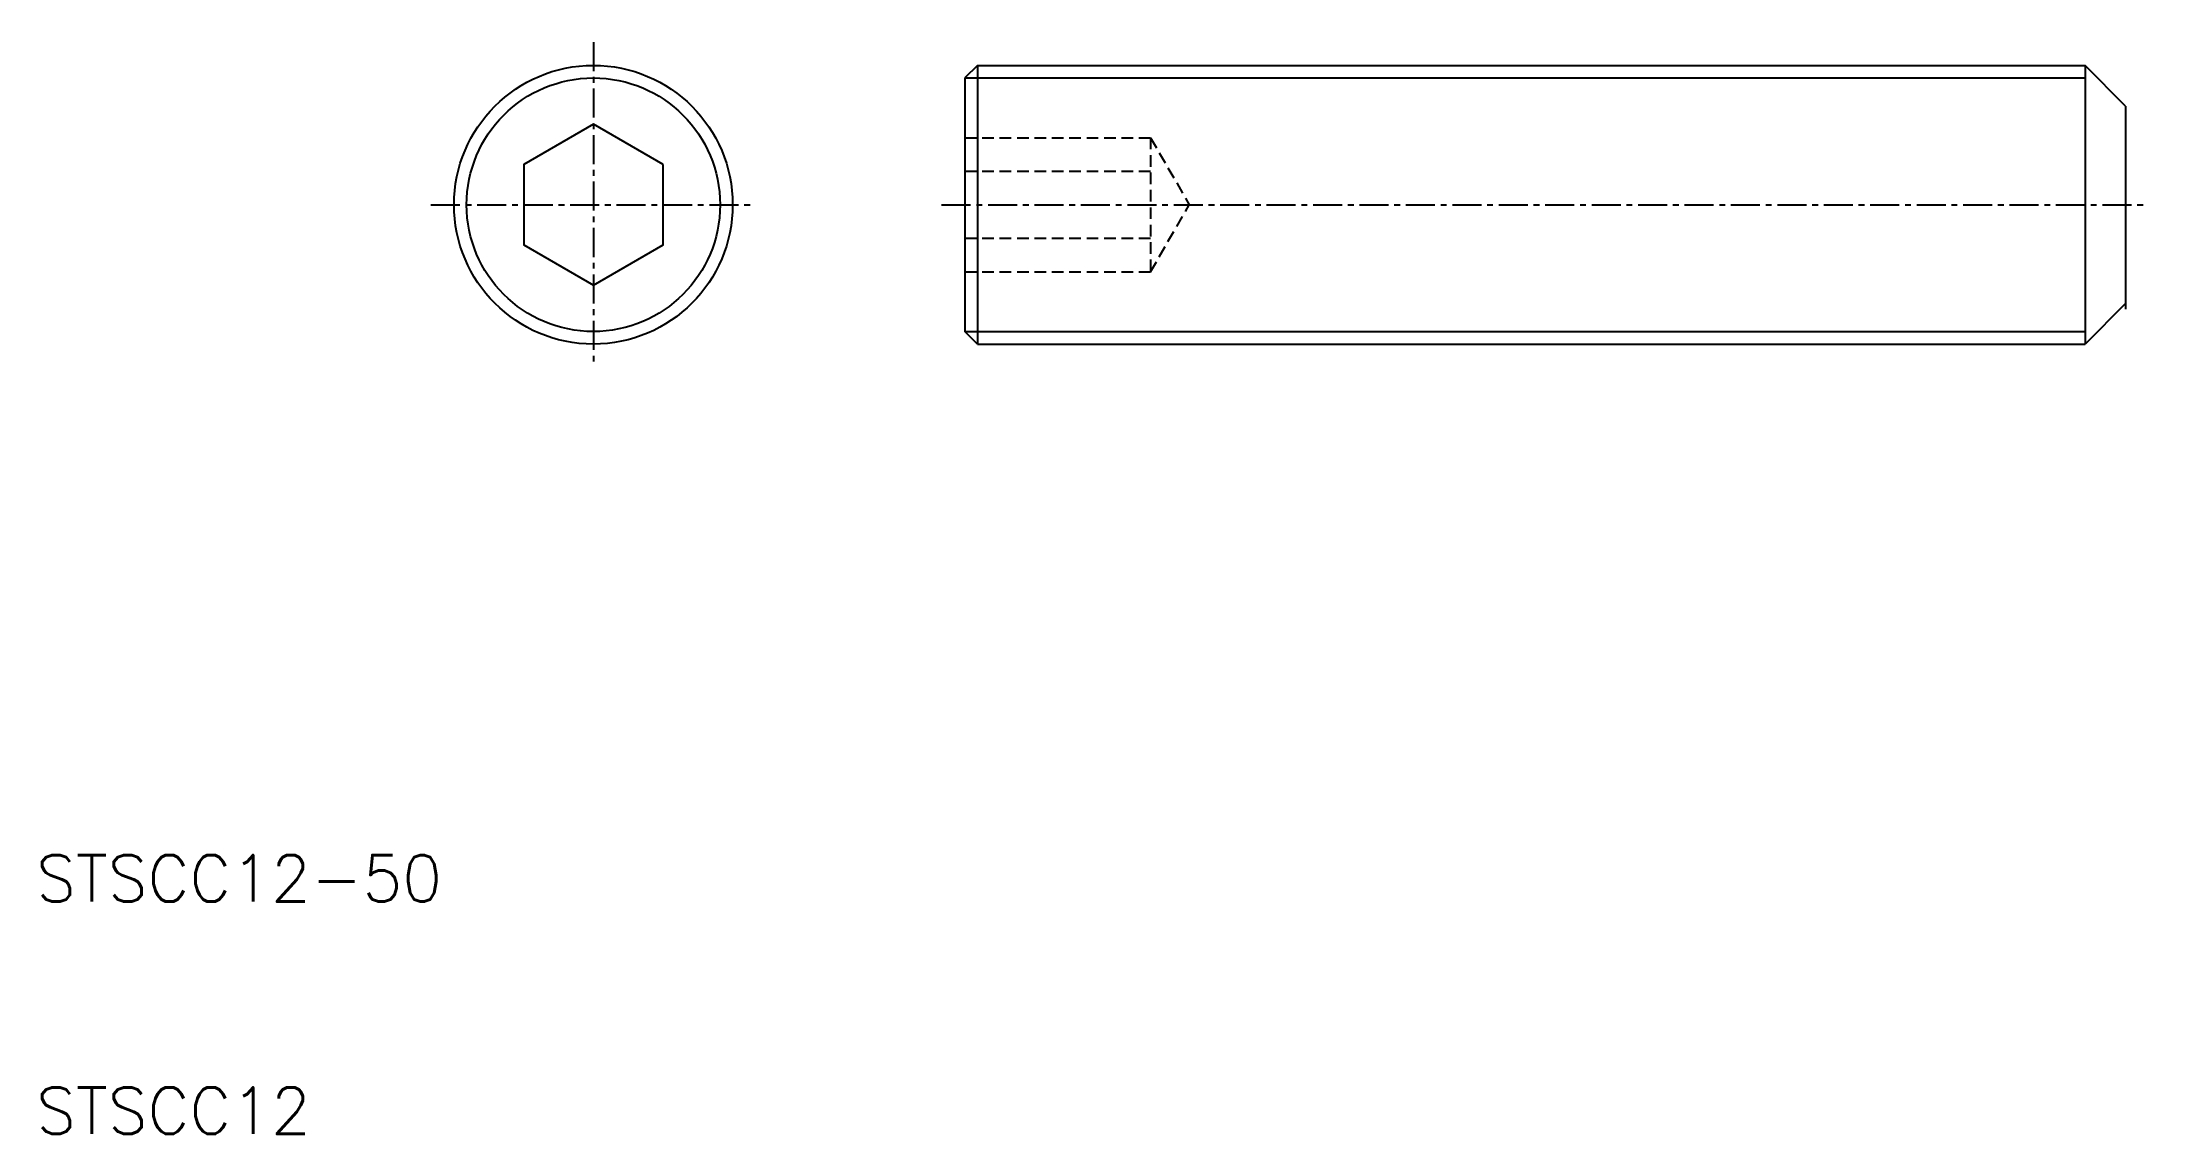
# Model space of a CAD drawing. Extents: x 10.3 to 101, y 10 to 57.
import ezdxf

# ---------------------------------------------------------------- set-up
doc = ezdxf.new("R2010")
doc.units = 0
doc.linetypes.add('CENTER', pattern=[2, 1.25, -0.25, 0.25, -0.25])
doc.linetypes.add('DASHED', pattern=[0.75, 0.5, -0.25])
doc.layers.get('0').update_dxf_attribs({"linetype": 'CONTINUOUS'})
doc.layers.add('CENTER', color=1, linetype='CENTER')
doc.styles.get("Standard").update_dxf_attribs({"font": 'txt.shx'})

msp = doc.modelspace()

# ---------------------------------------------------------------- linework, layer by layer
at = {"color": 7, "linetype": 'CONTINUOUS'}
for p, q in [((50.541, 56), (50, 55.459)), ((50, 55.459), (50, 44.541)), ((50.541, 56), (98.25, 56)), ((50.541, 56), (50.541, 44)), ((100, 54.25), (98.25, 56)), ((98.25, 56), (98.25, 44)), ((100, 54.25), (100, 45.5)), ((100, 45.75), (98.25, 44)), ((50.541, 44), (50, 44.541)), ((50.541, 44), (98.25, 44))]:
    msp.add_line(p, q, dxfattribs=at)
at = {"color": 3, "linetype": 'CONTINUOUS'}
for p, q in [((50, 55.459), (98.25, 55.459)), ((50, 44.541), (98.25, 44.541))]:
    msp.add_line(p, q, dxfattribs=at)
at = {"color": 3, "linetype": 'DASHED'}
for p, q in [((50, 52.887), (58, 52.887)), ((58, 52.887), (58, 47.113)), ((58, 52.887), (59.667, 50)), ((50, 51.443), (58, 51.443)), ((58, 47.113), (59.667, 50)), ((50, 48.557), (58, 48.557)), ((50, 47.113), (58, 47.113))]:
    msp.add_line(p, q, dxfattribs=at)
at = {"color": 7, "linetype": 'CONTINUOUS'}
msp.add_lwpolyline([(37, 51.732), (34, 53.464), (31, 51.732), (31, 48.268), (34, 46.536), (37, 48.268)], close=True, dxfattribs=at)
for radius in [6, 5.458]:
    msp.add_circle((34, 50), radius, dxfattribs=at)
at = {"layer": 'CENTER', "linetype": 'CENTER'}
for p, q in [((34, 57), (34, 43)), ((27, 50), (41, 50)), ((49, 50), (101, 50))]:
    msp.add_line(p, q, dxfattribs=at)

# ---------------------------------------------------------------- texts
at = {"color": 7, "linetype": 'CONTINUOUS'}
for s, p in [('STSCC12-50', (10, 20)), ('STSCC12', (10, 10))]:
    msp.add_text(s, height=2, dxfattribs=at).set_placement(p)

doc.saveas('drawing.dxf')
